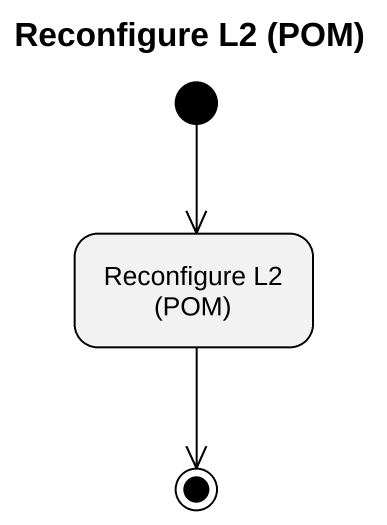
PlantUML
@startuml
title Reconfigure L2 (POM)
hide empty description
state "Reconfigure L2 (POM)" as Reconfigure_L2_POM
[*] --> Reconfigure_L2_POM
Reconfigure_L2_POM --> [*]
@enduml
